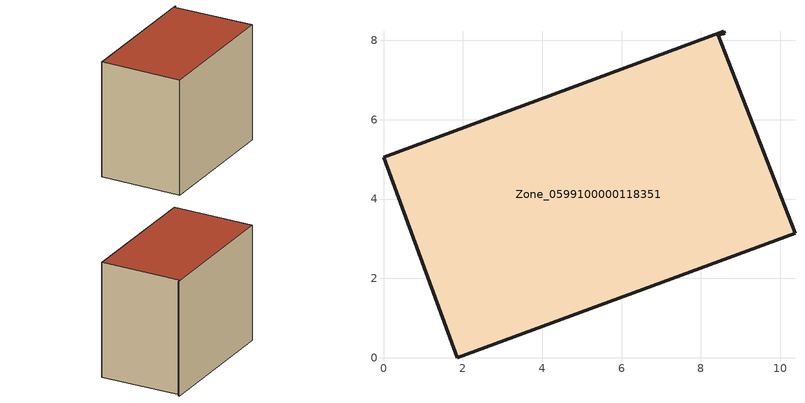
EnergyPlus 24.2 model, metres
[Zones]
Zone_0599100000118351
 floor ground (C_G): 8.6,8.18 8.44,8.12 10.37,3.13 1.86,0 0,5.06 8.58,8.23 z0
 wall outside (C_F): 8.6,8.18 8.58,8.23 0,5.06 1.86,0 10.37,3.13 8.44,8.12 8.6,8.18 z0:7.69
 roof outside (C_R): 8.44,8.12 8.6,8.18 8.58,8.23 0,5.06 1.86,0 10.37,3.13 z7.69
[BUILDING]
Pand.0599100000118351: North Axis=0; Terrain=City; Loads Convergence Tolerance Value=0.04; Temperature Convergence Tolerance Value=0.4; Solar Distribution=FullExterior; Maximum Number of Warmup Days=25; Minimum Number of Warmup Days=1
[Site:Location]
Rotterdam.The.Hague.AP_ZH_NLD Design_Conditions: Latitude=51.96; Longitude=4.45; Time Zone=1; Elevation=-4.5
[SITE:GROUNDTEMPERATURE:BUILDINGSURFACE]
18, 18, 18, 18, 18, 18, 18, 18, 18, 18, 18, 18
[MATERIAL] Thermal Absorptance=0.9; Solar Absorptance=0.7; Visible Absorptance=0.7
Name | Roughness | Thickness | Conductivity | Density | Specific Heat
G.TI.1975-1991 | MediumSmooth | 0.15 | 0.288461 | 540 | 1210
F.TI.1975-1991 | Rough | 0.3 | 0.230769 | 1920 | 840
R.TI.1975-1991 | MediumRough | 0.2 | 0.153846 | 1500 | 1000
[CONSTRUCTION]
C_G: G.TI.1975-1991
C_F: F.TI.1975-1991
C_R: R.TI.1975-1991
[ZONE]
Zone_0599100000118351: Type=1; Multiplier=1; Ceiling Height=Autocalculate; Volume=Autocalculate; Floor Area=autocalculate; Part of Total Floor Area=Yes
[ZONEINFILTRATION:DESIGNFLOWRATE]
Infil_Zone_0599100000118351: Zone or ZoneList or Space or SpaceList=Zone_0599100000118351; Schedule=AlwaysOn; Design Flow Rate Calculation Method=Flow/Area; Flow Rate per Floor Area=0.003; Constant Term Coefficient=1; Temperature Term Coefficient=0; Velocity Term Coefficient=0; Velocity Squared Term Coefficient=0
[HVACTEMPLATE:ZONE:IDEALLOADSAIRSYSTEM]
Zone_0599100000118351: Maximum Heating Supply Air Temperature=50; Minimum Cooling Supply Air Temperature=13; Maximum Heating Supply Air Humidity Ratio=0.0156; Minimum Cooling Supply Air Humidity Ratio=0.0077; Heating Limit=NoLimit; Cooling Limit=NoLimit; Dehumidification Control Type=ConstantSensibleHeatRatio; Cooling Sensible Heat Ratio=0.7; Dehumidification Setpoint=60; Humidification Control Type=None; Humidification Setpoint=30; Outdoor Air Method=None; Outdoor Air Flow Rate per Person=0.00944; Outdoor Air Flow Rate per Zone Floor Area=0; Outdoor Air Flow Rate per Zone=0; Demand Controlled Ventilation Type=None; Outdoor Air Economizer Type=NoEconomizer; Heat Recovery Type=None; Sensible Heat Recovery Effectiveness=0.7; Latent Heat Recovery Effectiveness=0.65
[ZONECONTROL:THERMOSTAT]
ThermostatControl_Zone_0599100000118351: Zone or ZoneList=Zone_0599100000118351; Control Type Schedule=DualSetpointControlType; Control 1=Thermostat_Zone_0599100000118351; Temperature Difference Between Cutout And Setpoint=0
[THERMOSTATSETPOINT:DUALSETPOINT]
Thermostat_Zone_0599100000118351: Heating Setpoint Temperature Schedule=HeatingSetpoint_Zone_0599100000118351; Cooling Setpoint Temperature Schedule=CoolingSetpoint_Zone_0599100000118351
[SCHEDULE:COMPACT]
HeatingSetpoint_Zone_0599100000118351: Through: 12/31, For: AllDays, Until: 24:00, 21
CoolingSetpoint_Zone_0599100000118351: Through: 12/31, For: AllDays, Until: 24:00, 24
DualSetpointControlType: Through: 12/31, For: AllDays, Until: 24:00, 4
AlwaysOn: Through: 12/31, For: AllDays, Until: 24:00, 1
